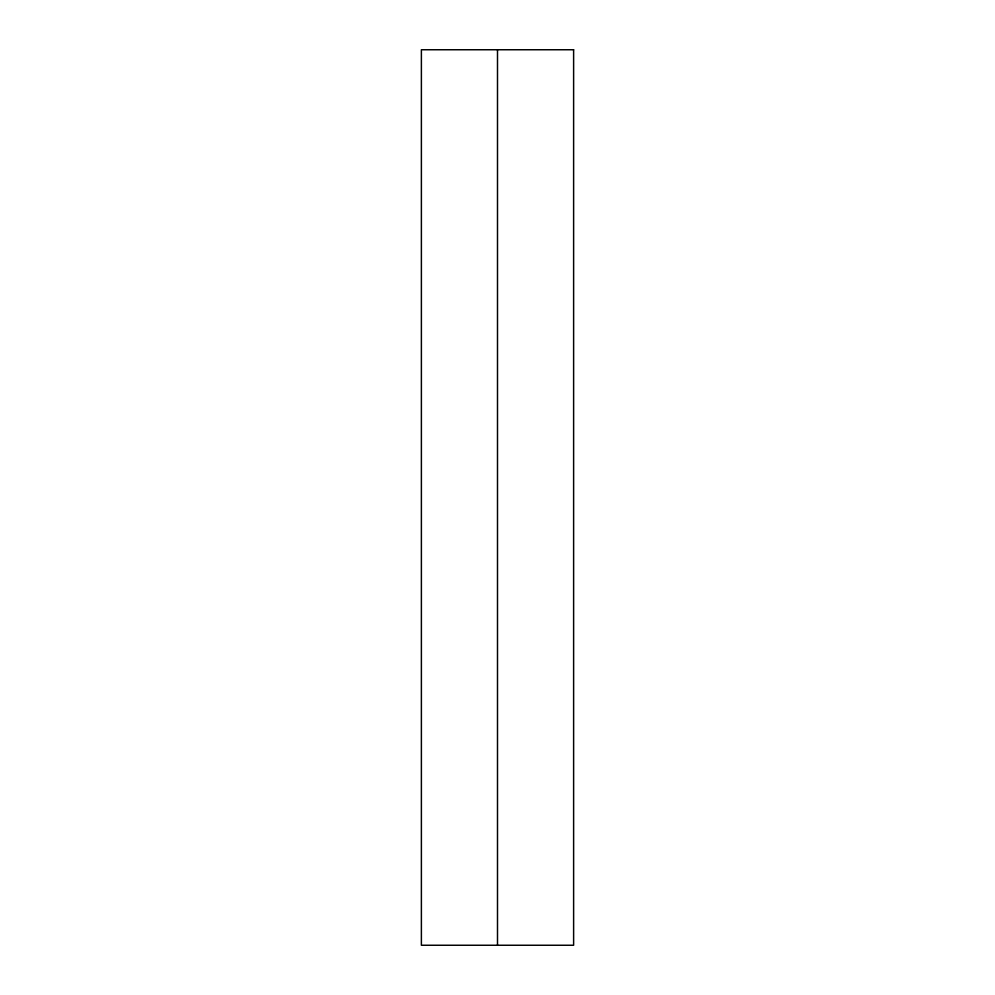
<?xml version="1.0" encoding="UTF-8"?>
<svg xmlns="http://www.w3.org/2000/svg" width="995" height="995" viewBox="0 0 995 995"><rect width="100%" height="100%" fill="white"/><g stroke="black" fill="none" stroke-linecap="round" stroke-linejoin="round"><path stroke-width="1.49" d="M497.5 49.75L497.5 945.25M573.617 49.75L421.382 49.75L421.382 945.25L573.617 945.25L573.617 49.75"/></g></svg>
